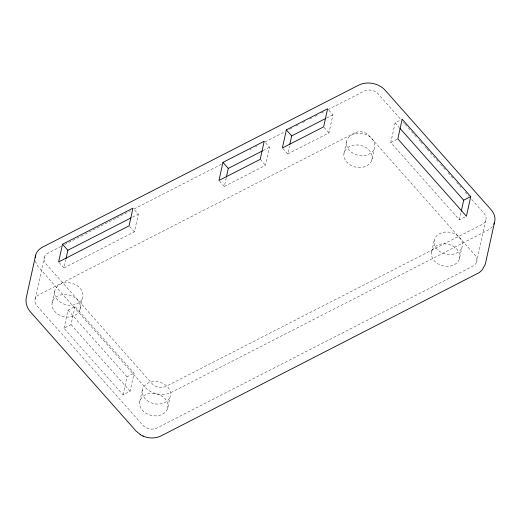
<?xml version="1.0" encoding="UTF-8"?>
<svg xmlns="http://www.w3.org/2000/svg" width="521" height="521" viewBox="0 0 521 521"><rect width="100%" height="100%" fill="white"/><g stroke="black" fill="none" stroke-linecap="round" stroke-linejoin="round"><path stroke-width="0.39" stroke-dasharray="2.6 1.95" d="M35.174 298.839L44.337 257.153M485.826 220.324L476.663 262.004M52.165 302.76L54.764 290.959M59.16 262.532L63.959 267.95L65.822 259.484M63.992 328.243L67.971 310.158L75.011 306.543L134.066 373.16L130.087 391.251L123.047 394.859L63.992 328.243L71.038 324.635L75.011 306.543M79.889 309.865A14.334 11.11 12.4 0 0 62.533 294.619A14.334 11.11 12.4 0 0 56.118 312.821A14.334 11.11 12.4 0 0 79.889 309.865L82.481 298.071A14.334 11.11 12.4 0 0 65.132 282.825A14.334 11.11 12.4 0 0 58.71 301.021A14.334 11.11 12.4 0 0 82.481 298.071M63.959 267.95L134.405 231.852L138.299 214.157L134.027 209.344M123.047 394.859L127.02 376.774L134.066 373.16M139.791 401.606L142.389 389.806M167.515 408.711A14.334 11.11 12.4 0 0 150.159 393.472A14.334 11.11 12.4 0 0 143.744 411.668A14.334 11.11 12.4 0 0 167.515 408.711L170.106 396.917A14.334 11.11 12.4 0 0 152.757 381.672A14.334 11.11 12.4 0 0 146.336 399.874A14.334 11.11 12.4 0 0 170.106 396.917M219.504 181.074L224.304 186.485L226.205 177.837M224.304 186.485L265.567 165.346L269.539 147.254L264.206 141.237M282.903 148.583L287.703 154.001L289.435 146.134M287.703 154.001L328.966 132.855L332.945 114.77L328.145 109.351M344.016 153.213L346.608 141.419M371.74 160.325A14.334 11.11 12.4 0 0 354.384 145.079A14.334 11.11 12.4 0 0 347.963 163.275A14.334 11.11 12.4 0 0 371.74 160.325L374.332 148.524A14.334 11.11 12.4 0 0 356.976 133.285A14.334 11.11 12.4 0 0 350.561 151.481A14.334 11.11 12.4 0 0 374.332 148.524M465.006 216.97L459.372 219.862L390.796 142.5L395.113 122.839L401.457 119.589M431.642 252.06L434.234 240.266M459.372 219.862L461.098 211.995M459.366 259.171A14.334 11.11 12.4 0 0 442.01 243.926A14.334 11.11 12.4 0 0 435.589 262.128A14.334 11.11 12.4 0 0 459.366 259.171L461.958 247.371A14.334 11.11 12.4 0 0 444.602 232.132A14.334 11.11 12.4 0 0 438.187 250.327A14.334 11.11 12.4 0 0 461.958 247.371M61.048 246.413L48.03 253.082A10.192 7.9 12.4 0 0 46.076 264.082L151.989 383.56A10.192 7.9 12.4 0 0 166.134 386.315L482.133 224.395A10.192 7.9 12.4 0 0 484.087 213.395L471.726 199.445M64.663 244.564L116.001 218.253M116.724 217.882L130.465 210.842M134.079 208.993L221.575 164.154M249.78 149.709L251.226 148.967M255.564 146.74L257.009 146.004M264.961 141.927L284.486 131.924M289.552 129.325L291.721 128.218M296.058 125.991L298.227 124.884M302.564 122.656L305.456 121.178M309.8 118.951L311.968 117.844M314.86 116.359L318.474 114.509M321.366 113.024L323.534 111.911M327.878 109.69L364.029 91.162A10.192 7.9 12.4 0 1 378.181 93.917L401.294 119.993M132.549 217.107L138.299 214.157M263.027 150.595L269.539 147.254M326.426 118.111L332.945 114.77M390.796 142.5L397.132 139.25M403.449 122.422L404.524 123.633M405.058 124.239L407.748 127.274M408.282 127.879L410.971 130.908M411.512 131.52L416.885 137.583M419.04 140.006L420.115 141.224M420.649 141.829L422.798 144.252M424.954 146.681L426.562 148.498M427.103 149.104L429.792 152.139M430.326 152.744L438.389 161.842M440.545 164.265L445.383 169.729M448.067 172.757L453.986 179.432M456.67 182.461L460.974 187.313M465.273 192.164L469.037 196.41M395.113 122.839L399.438 127.71M324.166 127.443L328.966 132.855M260.233 159.328L265.567 165.346M129.605 226.44L134.405 231.852M67.971 310.158L127.02 376.774M71.038 324.635L130.087 391.251M35.461 260.865A19.114 14.809 12.4 0 0 39.029 267.696L144.942 387.175A19.114 14.809 12.4 0 0 171.468 392.333L487.467 230.412A19.114 14.809 12.4 0 0 493.146 225.385M354.866 132.848L38.867 294.769A10.192 7.9 12.4 0 0 36.913 305.768L142.819 425.247A10.192 7.9 12.4 0 0 156.971 427.995L472.97 266.075A10.192 7.9 12.4 0 0 474.924 255.075L369.011 135.597A10.192 7.9 12.4 0 0 354.866 132.848"/><path stroke-width="0.78" d="M35.669 255.056L26.499 296.736C25.08 301.959 26.74 307.598 30.205 311.649L136.118 431.121L140.67 434.801M62.52 244.238L58.626 261.933L129.071 225.834L132.966 208.14L62.52 244.238L67.854 250.256L65.991 258.716M222.949 162.383L218.97 180.468L260.233 159.328L264.206 141.237L222.949 162.383L228.283 168.4L226.381 177.049M286.348 129.892L282.369 147.984L323.632 126.844L327.611 108.752L286.348 129.892L291.682 135.909L289.78 144.564M461.274 211.207L463.69 200.201L470.737 196.586L402.16 119.231L397.836 138.892L466.412 216.248L470.737 196.586M494.501 222.421L485.331 264.108L482.309 269.832L479.34 272.555L160.982 435.96C154.385 439.144 146.245 438.461 140.123 434.501M67.854 250.256L131.11 217.843M228.283 168.4L262.304 150.966M291.682 135.909L325.703 118.475M142.884 435.986L143.216 436.168M399.978 128.322L463.69 200.201M35.213 257.595A19.114 14.809 12.4 0 1 42.696 247.065L358.695 85.144A19.114 14.809 12.4 0 1 385.221 90.302L491.134 209.781A19.114 14.809 12.4 0 1 493.791 224.238"/></g></svg>
